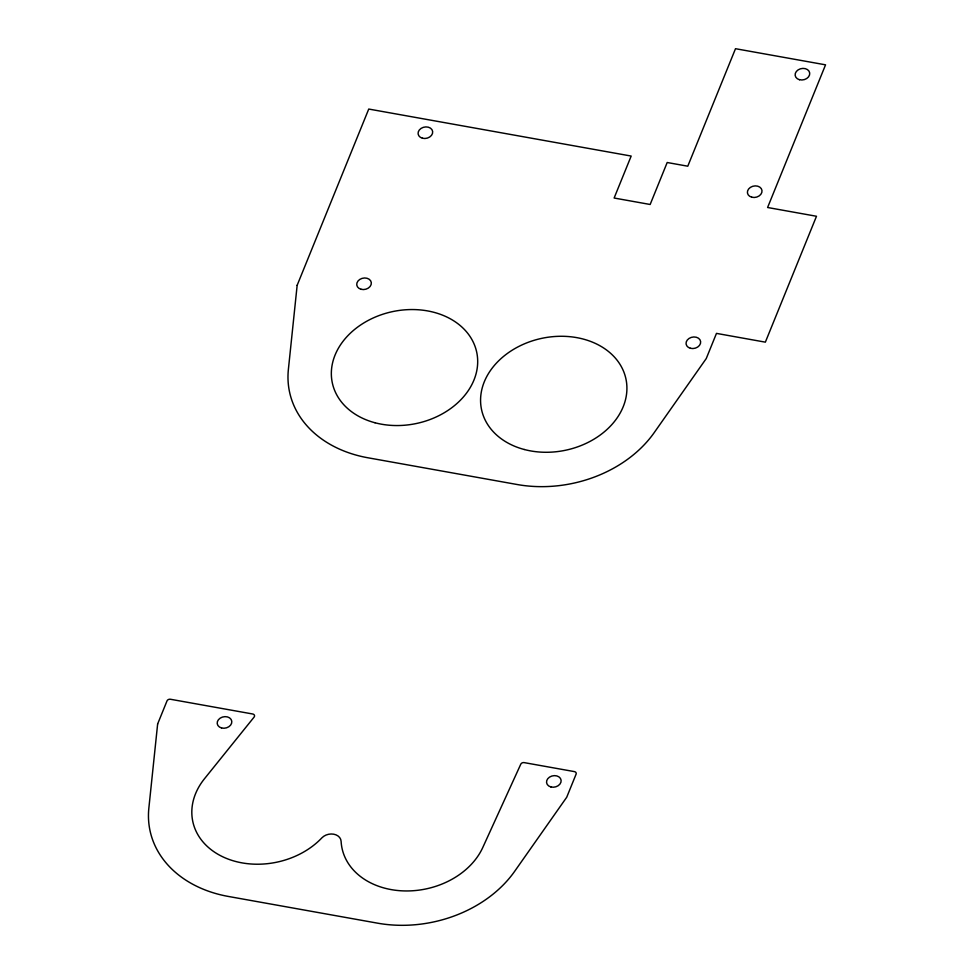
<?xml version="1.0" encoding="UTF-8"?>
<svg xmlns="http://www.w3.org/2000/svg" width="974" height="974" viewBox="0 0 974 974"><rect width="100%" height="100%" fill="white"/><g stroke="black" fill="none" stroke-linecap="round" stroke-linejoin="round"><path stroke-width="1.46" d="M157.642 723.974L148.852 808.14A117.55 91.093 -11.9 0 0 228.354 896.445L377.583 923.169A117.55 91.093 -11.9 0 0 514.686 871.28L566.722 797.243L576.097 774.16A2.739 2.118 -11.9 0 0 574.38 771.603L524.182 762.618A2.739 2.118 -11.9 0 0 520.786 764.176L482.775 847.514A73.805 57.198 -11.9 0 1 402.7 890.869A73.805 57.198 -11.9 0 1 341.107 841.329A10.933 8.474 -11.9 0 0 333.68 834.182A10.933 8.474 -11.9 0 0 321.846 837.884A73.805 57.198 -11.9 0 1 221.366 856.109A73.805 57.198 -11.9 0 1 204.455 778.774L254.092 717.107A2.739 2.118 -11.9 0 0 252.692 713.991L170.438 699.259A2.739 2.118 -11.9 0 0 167.017 700.89L157.642 723.974M297.155 285.297L288.377 369.475A117.55 91.093 -11.9 0 0 367.88 457.768L517.097 484.504A117.55 91.093 -11.9 0 0 654.211 432.614L706.247 358.566L716.474 333.388L765.357 342.154L816.492 216.265L767.597 207.499L825.55 64.832L735.504 48.7L687.778 166.201L667.19 162.512L650.157 204.479L614.131 198.026L631.176 156.059L368.744 109.051L297.155 285.297M550.882 786.943A7.378 5.722 -11.9 0 0 561.109 780.211A7.378 5.722 -11.9 0 0 549.506 777.13A7.378 5.722 -11.9 0 0 550.882 786.943M221.548 727.968A7.378 5.722 -11.9 0 0 231.775 721.223A7.378 5.722 -11.9 0 0 220.173 718.142A7.378 5.722 -11.9 0 0 221.548 727.968M375.014 422.765A73.805 57.198 -11.9 0 0 477.26 355.34A73.805 57.198 -11.9 0 0 361.281 324.549A73.805 57.198 -11.9 0 0 375.014 422.765M524.231 449.489A73.805 57.198 -11.9 0 0 626.489 382.064A73.805 57.198 -11.9 0 0 510.498 351.285A73.805 57.198 -11.9 0 0 524.231 449.489M361.074 289.29A7.378 5.722 -11.9 0 0 371.301 282.545A7.378 5.722 -11.9 0 0 359.698 279.477A7.378 5.722 -11.9 0 0 361.074 289.29M422.424 138.223A7.378 5.722 -11.9 0 0 432.651 131.478A7.378 5.722 -11.9 0 0 421.048 128.41A7.378 5.722 -11.9 0 0 422.424 138.223M799.471 79.71A7.378 5.722 -11.9 0 0 809.698 72.965A7.378 5.722 -11.9 0 0 798.096 69.897A7.378 5.722 -11.9 0 0 799.471 79.71M751.758 197.211A7.378 5.722 -11.9 0 0 761.985 190.466A7.378 5.722 -11.9 0 0 750.382 187.385A7.378 5.722 -11.9 0 0 751.758 197.211M690.396 348.278A7.378 5.722 -11.9 0 0 700.623 341.533A7.378 5.722 -11.9 0 0 689.032 338.453A7.378 5.722 -11.9 0 0 690.396 348.278"/></g></svg>
